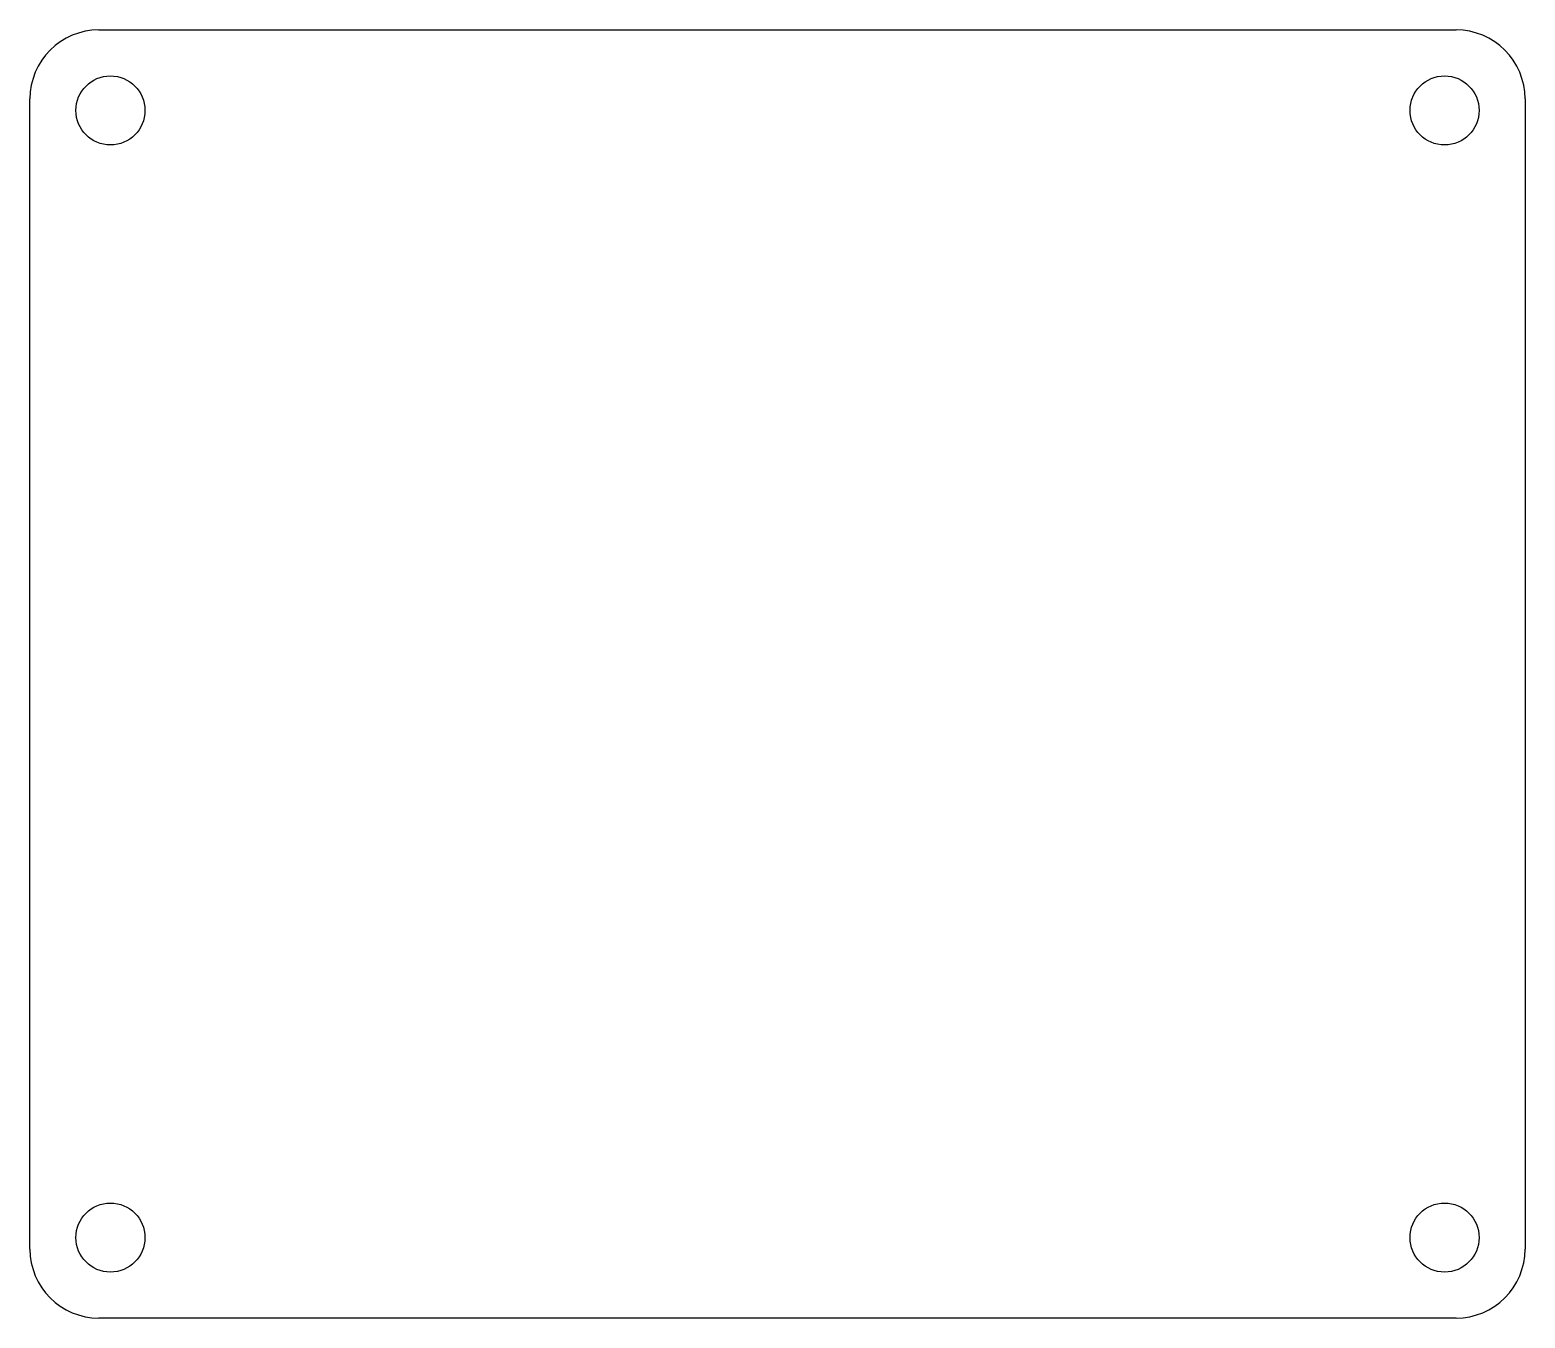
# Model space of a CAD drawing. Extents: x 116 to 181, y 77 to 133.
import ezdxf

# ---------------------------------------------------------------- set-up
doc = ezdxf.new("R2010")
doc.units = 0
doc.layers.add('ProjItem', color=7, linetype='CONTINUOUS')

msp = doc.modelspace()

# ---------------------------------------------------------------- linework, layer by layer
at = {"layer": 'ProjItem'}
for p, q in [((119, 133), (178, 133)), ((116, 80), (116, 130)), ((181, 130), (181, 80)), ((178, 77), (119, 77))]:
    msp.add_line(p, q, dxfattribs=at)
for centre in [(119.5, 129.5), (177.5, 129.5), (119.5, 80.5), (177.5, 80.5)]:
    msp.add_circle(centre, 1.5, dxfattribs=at)
for centre, start, end in [((119, 130), 90, 180), ((178, 130), 0, 90), ((119, 80), 180, -90), ((178, 80), -90, 0)]:
    msp.add_arc(centre, 3, start, end, dxfattribs=at)

doc.saveas('drawing.dxf')
